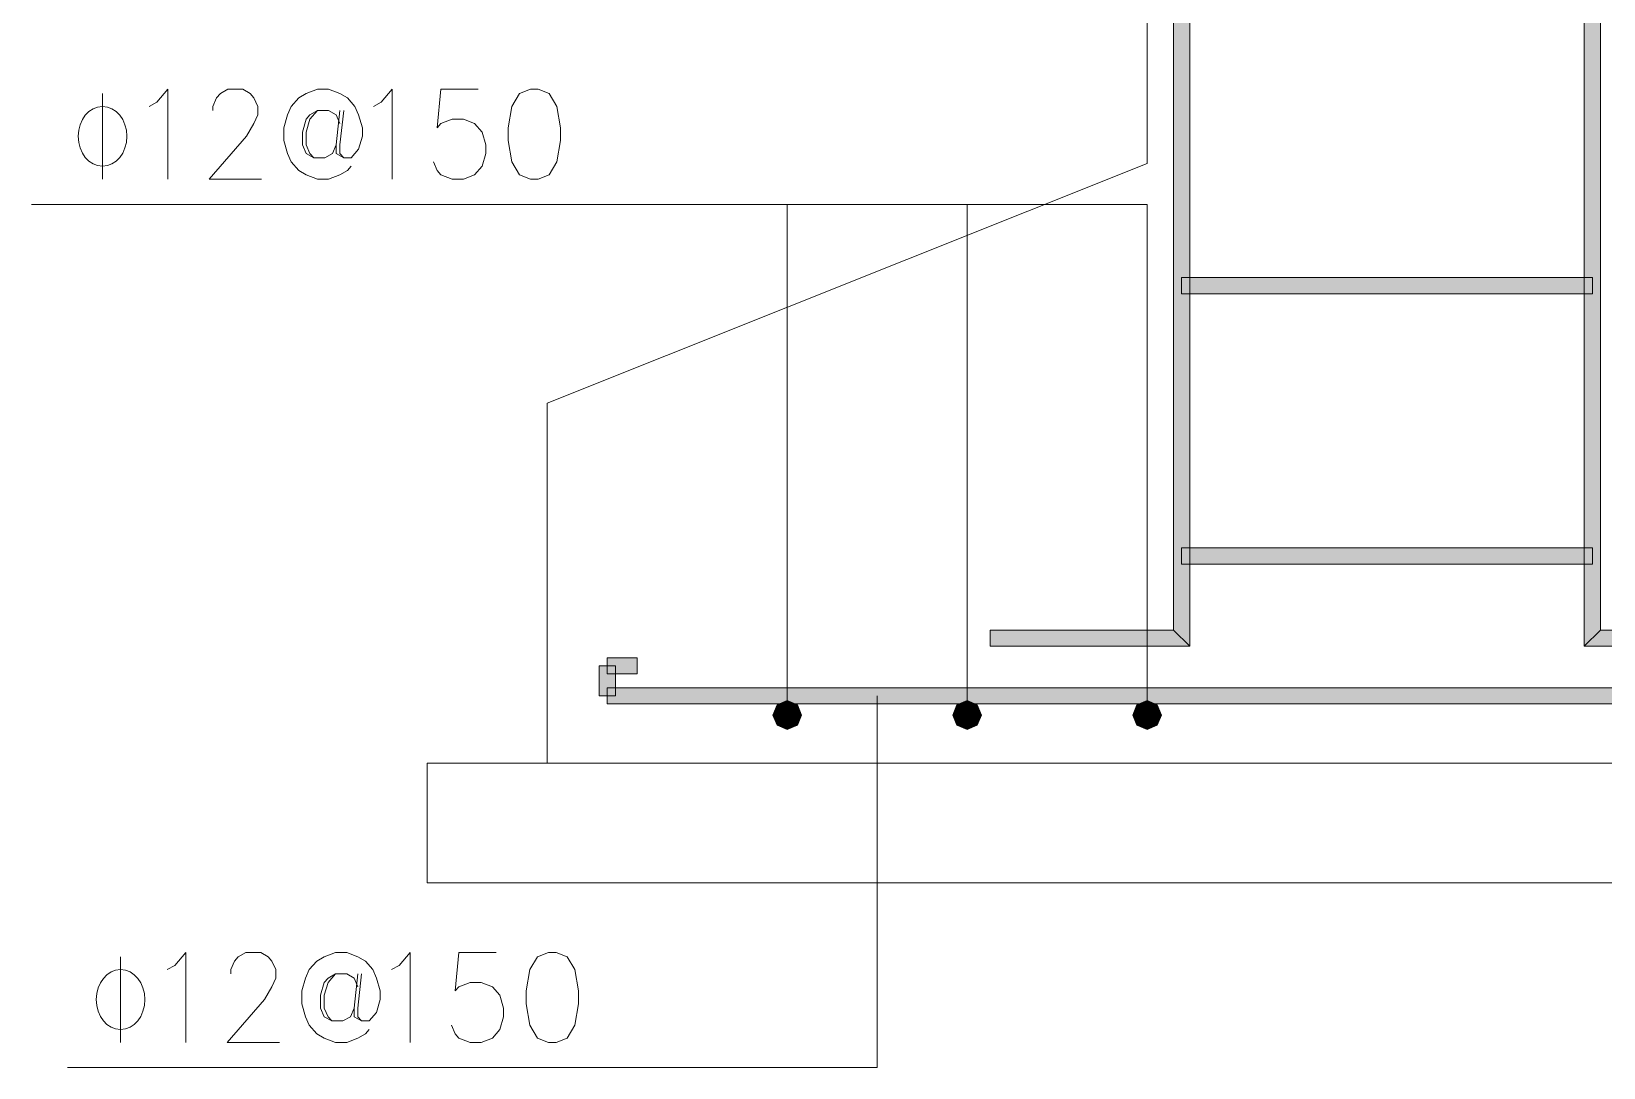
# Model space of a CAD drawing. Header units: millimetres. Extents: x 0 to 586, y 0 to 414.
# Drawn here: x 293.81 to 336.88, y 305.36 to 333.76 of the extents above; entities that cross this region are included whole.
import ezdxf

# ---------------------------------------------------------------- set-up
doc = ezdxf.new("R2010")
doc.units = ezdxf.units.MM

msp = doc.modelspace()

# ---------------------------------------------------------------- hatches: boundary and pattern name
h = msp.add_hatch(color=0)
h.dxf.hatch_style = 2
h.paths.add_polyline_path([(325.539806, 316.910861), (325.095306, 317.351833), (325.095306, 355.388333), (325.539806, 354.284139)])
h = msp.add_hatch(color=0)
h.dxf.hatch_style = 2
h.paths.add_polyline_path([(336.793417, 317.351833), (336.348917, 316.910861), (336.348917, 354.284139), (336.793417, 355.388333)])
h = msp.add_hatch(color=0)
h.dxf.hatch_style = 2
h.paths.add_polyline_path([(325.317556, 326.573444), (325.317556, 327.017944), (336.571167, 327.017944), (336.571167, 326.573444)])
h = msp.add_hatch(color=0)
h.dxf.hatch_style = 2
h.paths.add_polyline_path([(325.317556, 319.165111), (325.317556, 319.609611), (336.571167, 319.609611), (336.571167, 319.165111)])
h = msp.add_hatch(color=0)
h.dxf.hatch_style = 2
h.paths.add_polyline_path([(320.068222, 316.910861), (320.068222, 317.351833), (325.095306, 317.351833), (325.539806, 316.910861)])
h = msp.add_hatch(color=0)
h.dxf.hatch_style = 2
h.paths.add_polyline_path([(341.8205, 317.351833), (341.8205, 316.910861), (336.348917, 316.910861), (336.793417, 317.351833)])
h = msp.add_hatch(color=0)
h.dxf.hatch_style = 2
h.paths.add_polyline_path([(309.583667, 316.152389), (309.583667, 316.596889), (310.405639, 316.596889), (310.405639, 316.152389)])
h = msp.add_hatch(color=0)
h.dxf.hatch_style = 2
h.paths.add_polyline_path([(309.805917, 315.552667), (309.361417, 315.552667), (309.361417, 316.374639), (309.805917, 316.374639)])
h = msp.add_hatch(color=0)
h.dxf.hatch_style = 2
h.paths.add_polyline_path([(309.583667, 315.330417), (309.583667, 315.774917), (352.305056, 315.774917), (352.305056, 315.330417)])
h = msp.add_hatch(color=0)
h.dxf.hatch_style = 2
h.paths.add_polyline_path([(314.233278, 315.305722), (314.116861, 315.027028), (314.511972, 315.027028)])
h = msp.add_hatch(color=0)
h.dxf.hatch_style = 2
h.paths.add_polyline_path([(314.511972, 315.422139), (314.233278, 315.305722), (314.511972, 315.027028)])
h = msp.add_hatch(color=0)
h.dxf.hatch_style = 2
h.paths.add_polyline_path([(314.790667, 315.305722), (314.511972, 315.422139), (314.511972, 315.027028)])
h = msp.add_hatch(color=0)
h.dxf.hatch_style = 2
h.paths.add_polyline_path([(314.907083, 315.027028), (314.790667, 315.305722), (314.511972, 315.027028)])
h = msp.add_hatch(color=0)
h.dxf.hatch_style = 2
h.paths.add_polyline_path([(319.161583, 315.305722), (319.048694, 315.027028), (319.440278, 315.027028)])
h = msp.add_hatch(color=0)
h.dxf.hatch_style = 2
h.paths.add_polyline_path([(319.440278, 315.422139), (319.161583, 315.305722), (319.440278, 315.027028)])
h = msp.add_hatch(color=0)
h.dxf.hatch_style = 2
h.paths.add_polyline_path([(319.718972, 315.305722), (319.440278, 315.422139), (319.440278, 315.027028)])
h = msp.add_hatch(color=0)
h.dxf.hatch_style = 2
h.paths.add_polyline_path([(319.835389, 315.027028), (319.718972, 315.305722), (319.440278, 315.027028)])
h = msp.add_hatch(color=0)
h.dxf.hatch_style = 2
h.paths.add_polyline_path([(324.093417, 315.305722), (323.977, 315.027028), (324.372111, 315.027028)])
h = msp.add_hatch(color=0)
h.dxf.hatch_style = 2
h.paths.add_polyline_path([(324.372111, 315.422139), (324.093417, 315.305722), (324.372111, 315.027028)])
h = msp.add_hatch(color=0)
h.dxf.hatch_style = 2
h.paths.add_polyline_path([(324.650806, 315.305722), (324.372111, 315.422139), (324.372111, 315.027028)])
h = msp.add_hatch(color=0)
h.dxf.hatch_style = 2
h.paths.add_polyline_path([(324.767222, 315.027028), (324.650806, 315.305722), (324.372111, 315.027028)])
h = msp.add_hatch(color=0)
h.dxf.hatch_style = 2
h.paths.add_polyline_path([(314.116861, 315.027028), (314.233278, 314.748333), (314.511972, 315.027028)])
h = msp.add_hatch(color=0)
h.dxf.hatch_style = 2
h.paths.add_polyline_path([(314.233278, 314.748333), (314.511972, 314.631917), (314.511972, 315.027028)])
h = msp.add_hatch(color=0)
h.dxf.hatch_style = 2
h.paths.add_polyline_path([(314.511972, 314.631917), (314.790667, 314.748333), (314.511972, 315.027028)])
h = msp.add_hatch(color=0)
h.dxf.hatch_style = 2
h.paths.add_polyline_path([(314.790667, 314.748333), (314.907083, 315.027028), (314.511972, 315.027028)])
h = msp.add_hatch(color=0)
h.dxf.hatch_style = 2
h.paths.add_polyline_path([(319.048694, 315.027028), (319.161583, 314.748333), (319.440278, 315.027028)])
h = msp.add_hatch(color=0)
h.dxf.hatch_style = 2
h.paths.add_polyline_path([(319.161583, 314.748333), (319.440278, 314.631917), (319.440278, 315.027028)])
h = msp.add_hatch(color=0)
h.dxf.hatch_style = 2
h.paths.add_polyline_path([(319.440278, 314.631917), (319.718972, 314.748333), (319.440278, 315.027028)])
h = msp.add_hatch(color=0)
h.dxf.hatch_style = 2
h.paths.add_polyline_path([(319.718972, 314.748333), (319.835389, 315.027028), (319.440278, 315.027028)])
h = msp.add_hatch(color=0)
h.dxf.hatch_style = 2
h.paths.add_polyline_path([(323.977, 315.027028), (324.093417, 314.748333), (324.372111, 315.027028)])
h = msp.add_hatch(color=0)
h.dxf.hatch_style = 2
h.paths.add_polyline_path([(324.093417, 314.748333), (324.372111, 314.631917), (324.372111, 315.027028)])
h = msp.add_hatch(color=0)
h.dxf.hatch_style = 2
h.paths.add_polyline_path([(324.372111, 314.631917), (324.650806, 314.748333), (324.372111, 315.027028)])
h = msp.add_hatch(color=0)
h.dxf.hatch_style = 2
h.paths.add_polyline_path([(324.650806, 314.748333), (324.767222, 315.027028), (324.372111, 315.027028)])

# ---------------------------------------------------------------- linework, layer by layer
at = {"color": 0, "lineweight": 0}
for points in [[(324.372111, 330.143556), (324.372111, 357.106361)], [(297.035361, 331.709889), (297.239972, 331.829833), (297.546889, 332.182611), (297.546889, 329.716694)], [(298.778083, 331.593472), (298.778083, 331.709889), (298.880389, 331.94625), (298.982694, 332.062667), (299.187306, 332.182611), (299.596528, 332.182611), (299.801139, 332.062667), (299.903444, 331.94625), (300.00575, 331.709889), (300.00575, 331.477056), (299.903444, 331.240694), (299.698833, 330.891444), (298.67225, 329.716694), (300.108056, 329.716694)], [(302.26, 331.593472), (302.157694, 330.655083), (302.157694, 330.418722), (302.362306, 330.302306), (302.566917, 330.302306), (302.771528, 330.538667), (302.873833, 330.891444), (302.873833, 331.124278), (302.771528, 331.477056), (302.669222, 331.709889), (302.464611, 331.94625), (302.26, 332.062667), (301.949556, 332.182611), (301.642639, 332.182611), (301.335722, 332.062667), (301.131111, 331.94625), (300.9265, 331.709889), (300.824194, 331.477056), (300.721889, 331.124278), (300.721889, 330.7715), (300.824194, 330.418722), (300.9265, 330.185889), (301.131111, 329.949528), (301.335722, 329.833111), (301.642639, 329.716694), (301.949556, 329.716694), (302.26, 329.833111), (302.464611, 329.949528), (302.566917, 330.069472)], [(303.18075, 331.709889), (303.385361, 331.829833), (303.692278, 332.182611), (303.692278, 329.716694)], [(306.048833, 332.182611), (305.02225, 332.182611), (304.919944, 331.124278), (305.02225, 331.240694), (305.329167, 331.360639), (305.639611, 331.360639), (305.946528, 331.240694), (306.151139, 331.007861), (306.253444, 330.655083), (306.253444, 330.418722), (306.151139, 330.069472), (305.946528, 329.833111), (305.639611, 329.716694), (305.329167, 329.716694), (305.02225, 329.833111), (304.919944, 329.949528), (304.817639, 330.185889)], [(295.754778, 332.062667), (295.754778, 329.716694)], [(302.26, 331.240694), (302.157694, 331.477056), (301.949556, 331.593472), (301.642639, 331.593472), (301.438028, 331.477056), (301.335722, 331.360639), (301.233417, 331.007861), (301.233417, 330.655083), (301.335722, 330.418722), (301.540333, 330.302306), (301.84725, 330.302306), (302.051861, 330.418722), (302.157694, 330.655083)], [(301.642639, 331.593472), (301.438028, 331.360639), (301.335722, 331.007861), (301.335722, 330.655083), (301.438028, 330.418722), (301.540333, 330.302306)], [(302.362306, 331.593472), (302.26, 330.655083), (302.26, 330.418722), (302.362306, 330.302306)], [(307.939722, 323.571306), (324.372111, 330.143556)], [(324.372111, 329.02525), (293.807444, 329.02525)], [(314.511972, 315.027028), (314.511972, 329.02525)], [(319.440278, 315.027028), (319.440278, 329.02525)], [(324.372111, 315.027028), (324.372111, 329.02525)], [(307.939722, 313.711167), (307.939722, 323.571306)], [(316.977889, 315.552667), (316.977889, 305.364444)], [(296.248667, 308.401861), (296.248667, 306.055889)], [(297.52925, 308.049083), (297.733861, 308.1655), (298.040778, 308.518278), (298.040778, 306.055889)], [(299.268444, 307.932667), (299.268444, 308.049083), (299.37075, 308.285444), (299.473056, 308.401861), (299.677667, 308.518278), (300.090417, 308.518278), (300.295028, 308.401861), (300.397333, 308.285444), (300.499639, 308.049083), (300.499639, 307.81625), (300.397333, 307.579889), (300.192722, 307.227111), (299.166139, 306.055889), (300.601944, 306.055889)], [(302.750361, 307.932667), (302.648056, 306.994278), (302.648056, 306.757917), (302.852667, 306.6415), (303.057278, 306.6415), (303.261889, 306.874333), (303.364194, 307.227111), (303.364194, 307.463472), (303.261889, 307.81625), (303.159583, 308.049083), (302.954972, 308.285444), (302.750361, 308.401861), (302.443444, 308.518278), (302.136528, 308.518278), (301.829611, 308.401861), (301.625, 308.285444), (301.420389, 308.049083), (301.318083, 307.81625), (301.215778, 307.463472), (301.215778, 307.110694), (301.318083, 306.757917), (301.420389, 306.525083), (301.625, 306.288722), (301.829611, 306.172306), (302.136528, 306.055889), (302.443444, 306.055889), (302.750361, 306.172306), (302.954972, 306.288722), (303.057278, 306.405139)], [(303.674639, 308.049083), (303.87925, 308.1655), (304.186167, 308.518278), (304.186167, 306.055889)], [(306.539194, 308.518278), (305.516139, 308.518278), (305.413833, 307.463472), (305.516139, 307.579889), (305.823056, 307.696306), (306.129972, 307.696306), (306.436889, 307.579889), (306.6415, 307.347056), (306.743806, 306.994278), (306.743806, 306.757917), (306.6415, 306.405139), (306.436889, 306.172306), (306.129972, 306.055889), (305.823056, 306.055889), (305.516139, 306.172306), (305.413833, 306.288722), (305.311528, 306.525083)], [(302.750361, 307.579889), (302.648056, 307.81625), (302.443444, 307.932667), (302.136528, 307.932667), (301.931917, 307.81625), (301.829611, 307.696306), (301.727306, 307.347056), (301.727306, 306.994278), (301.829611, 306.757917), (302.034222, 306.6415), (302.341139, 306.6415), (302.54575, 306.757917), (302.648056, 306.994278)], [(302.136528, 307.932667), (301.931917, 307.696306), (301.829611, 307.347056), (301.829611, 306.994278), (301.931917, 306.757917), (302.034222, 306.6415)], [(302.852667, 307.932667), (302.750361, 306.994278), (302.750361, 306.757917), (302.852667, 306.6415)], [(294.795222, 305.364444), (316.977889, 305.364444)]]:
    msp.add_lwpolyline(points, dxfattribs=at)
for points in [[(325.539806, 316.910861), (325.095306, 317.351833), (325.095306, 355.388333), (325.539806, 354.284139)], [(336.793417, 317.351833), (336.348917, 316.910861), (336.348917, 354.284139), (336.793417, 355.388333)], [(307.481111, 332.182611), (307.174194, 332.062667), (306.969583, 331.709889), (306.867278, 331.124278), (306.867278, 330.7715), (306.969583, 330.185889), (307.174194, 329.833111), (307.481111, 329.716694), (307.685722, 329.716694), (307.992639, 329.833111), (308.19725, 330.185889), (308.299556, 330.7715), (308.299556, 331.124278), (308.19725, 331.709889), (307.992639, 332.062667), (307.685722, 332.182611)], [(325.317556, 326.573444), (325.317556, 327.017944), (336.571167, 327.017944), (336.571167, 326.573444)], [(325.317556, 319.165111), (325.317556, 319.609611), (336.571167, 319.609611), (336.571167, 319.165111)], [(320.068222, 316.910861), (320.068222, 317.351833), (325.095306, 317.351833), (325.539806, 316.910861)], [(341.8205, 317.351833), (341.8205, 316.910861), (336.348917, 316.910861), (336.793417, 317.351833)], [(309.583667, 316.152389), (309.583667, 316.596889), (310.405639, 316.596889), (310.405639, 316.152389)], [(309.805917, 315.552667), (309.361417, 315.552667), (309.361417, 316.374639), (309.805917, 316.374639)], [(309.583667, 315.330417), (309.583667, 315.774917), (352.305056, 315.774917), (352.305056, 315.330417)], [(314.233278, 315.305722), (314.116861, 315.027028), (314.511972, 315.027028)], [(314.511972, 315.422139), (314.233278, 315.305722), (314.511972, 315.027028)], [(314.790667, 315.305722), (314.511972, 315.422139), (314.511972, 315.027028)], [(314.907083, 315.027028), (314.790667, 315.305722), (314.511972, 315.027028)], [(319.161583, 315.305722), (319.048694, 315.027028), (319.440278, 315.027028)], [(319.440278, 315.422139), (319.161583, 315.305722), (319.440278, 315.027028)], [(319.718972, 315.305722), (319.440278, 315.422139), (319.440278, 315.027028)], [(319.835389, 315.027028), (319.718972, 315.305722), (319.440278, 315.027028)], [(324.093417, 315.305722), (323.977, 315.027028), (324.372111, 315.027028)], [(324.372111, 315.422139), (324.093417, 315.305722), (324.372111, 315.027028)], [(324.650806, 315.305722), (324.372111, 315.422139), (324.372111, 315.027028)], [(324.767222, 315.027028), (324.650806, 315.305722), (324.372111, 315.027028)], [(314.116861, 315.027028), (314.233278, 314.748333), (314.511972, 315.027028)], [(314.233278, 314.748333), (314.511972, 314.631917), (314.511972, 315.027028)], [(314.511972, 314.631917), (314.790667, 314.748333), (314.511972, 315.027028)], [(314.790667, 314.748333), (314.907083, 315.027028), (314.511972, 315.027028)], [(319.048694, 315.027028), (319.161583, 314.748333), (319.440278, 315.027028)], [(319.161583, 314.748333), (319.440278, 314.631917), (319.440278, 315.027028)], [(319.440278, 314.631917), (319.718972, 314.748333), (319.440278, 315.027028)], [(319.718972, 314.748333), (319.835389, 315.027028), (319.440278, 315.027028)], [(323.977, 315.027028), (324.093417, 314.748333), (324.372111, 315.027028)], [(324.093417, 314.748333), (324.372111, 314.631917), (324.372111, 315.027028)], [(324.372111, 314.631917), (324.650806, 314.748333), (324.372111, 315.027028)], [(324.650806, 314.748333), (324.767222, 315.027028), (324.372111, 315.027028)], [(304.651833, 310.426806), (357.233361, 310.426806), (357.233361, 313.711167), (304.651833, 313.711167)], [(307.975, 308.518278), (307.668083, 308.401861), (307.463472, 308.049083), (307.361167, 307.463472), (307.361167, 307.110694), (307.463472, 306.525083), (307.668083, 306.172306), (307.975, 306.055889), (308.179611, 306.055889), (308.486528, 306.172306), (308.691139, 306.525083), (308.793444, 307.110694), (308.793444, 307.463472), (308.691139, 308.049083), (308.486528, 308.401861), (308.179611, 308.518278)]]:
    msp.add_lwpolyline(points, close=True, dxfattribs=at)
for centre, major_axis, ratio in [((295.754778, 330.889681), (0, 0.820208), 0.812903), ((296.248667, 307.227111), (0, 0.821972), 0.811159)]:
    msp.add_ellipse(centre, major_axis=major_axis, ratio=ratio, start_param=0, end_param=6.283185, dxfattribs=at)

doc.saveas('drawing.dxf')
